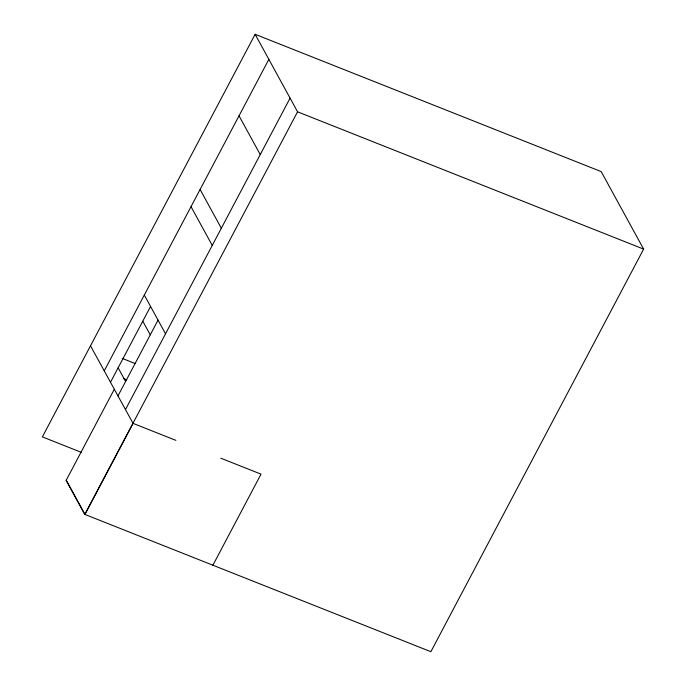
<?xml version="1.0" encoding="UTF-8"?>
<svg xmlns="http://www.w3.org/2000/svg" width="686" height="686" viewBox="0 0 686 686"><rect width="100%" height="100%" fill="white"/><g stroke="black" fill="none" stroke-linecap="round" stroke-linejoin="round"><path stroke-width="1.03" d="M66.088 480.2L84.807 514.397L430.868 651.7L643.631 249.112L601.193 171.603L255.132 34.3L42.369 436.888L81.154 452.28M104.229 370.894L268.861 59.373M110.472 382.291L150.56 306.436M114.339 389.176L66.208 480.251L84.927 514.449L133.058 423.373L90.501 345.813M117.958 395.968L158.046 320.113M125.444 409.645L290.084 98.132M84.807 514.397L297.57 111.809L255.132 34.3M212.892 565.221L261.023 474.146L220.823 458.197M297.57 111.809L643.631 249.112M122.271 358.418L135.185 363.546M123.754 378.638L126.678 379.795M132.938 423.322L175.882 440.361M239.028 115.84L260.243 154.59M200.106 189.482L221.321 228.232M191.025 206.666L212.24 245.417M144.317 295.04L165.532 333.79M142.774 321.168L150.26 334.845M118.129 367.807L125.615 381.485"/></g></svg>
